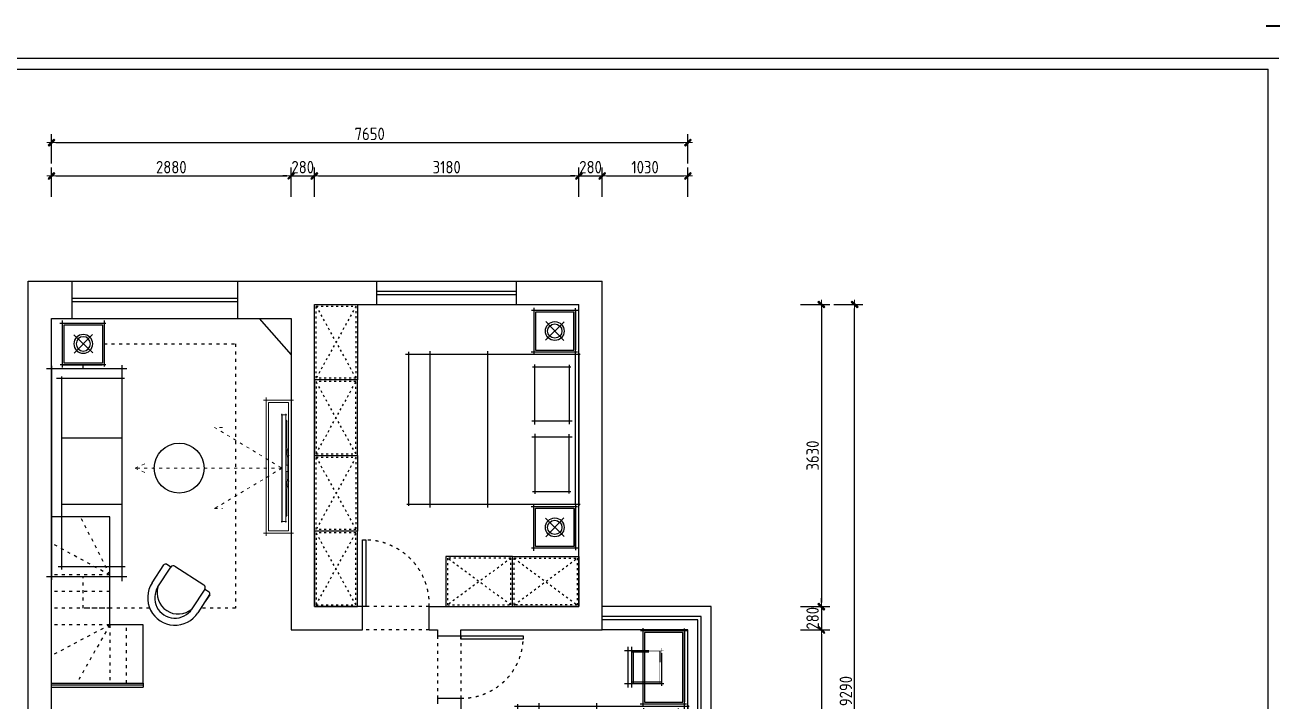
# Model space of a CAD drawing. Header units: millimetres. Extents: x -58733 to 427521, y -235734 to 553534.
# Drawn here: x 10259 to 25250, y 376352 to 384476 of the extents above; entities that cross this region are included whole.
import ezdxf

# ---------------------------------------------------------------- set-up
doc = ezdxf.new("R2010")
doc.units = ezdxf.units.MM
doc.linetypes.add('ACAD_ISO03W100', pattern=[30, 12, -18])
for name, color, linetype in [('00-墙体', 7, 'Continuous'), ('01.墙体', 7, 'Continuous'), ('02-活动家具', 1, 'Continuous'), ('图框', 251, 'Continuous')]:
    doc.layers.add(name, color=color, linetype=linetype)
doc.layers.add('墙体', color=7, linetype='Continuous', lineweight=30)
doc.styles.add('CCD_DIM', font='ARCHS.SHX')
doc.dimstyles.new('海龍1：50', dxfattribs={"dimscale": 50, "dimtxt": 3, "dimasz": 1, "dimexe": 2, "dimexo": 2, "dimgap": 0.6, "dimtad": 1, "dimdec": 0, "dimrnd": 5, "dimdsep": 46, "dimtxsty": 'CCD_DIM', "dimblk": 'WS-cj', "dimcen": 1, "dimclrd": 242, "dimclre": 242, "dimclrt": 2, "dimadec": 0, "dimazin": 2, "dimtfac": 1, "dimtdec": 0, "dimtix": 1, "dimtmove": 2, "dimatfit": 3, "dimldrblk": 'CCD_Leader_Arrow', "dimfxl": 5, "dimfxlon": 1, "dimtolj": 1, "dimarcsym": 0})

# ---------------------------------------------------------------- blocks, each defined once
blk = doc.blocks.new('WS-cj')
blk.add_hatch(color=1).paths.add_polyline_path([(0.59, 0.82), (-0.82, -0.59), (-0.59, -0.82), (0.82, 0.59)])
at = {"color": 1, "linetype": 'ByBlock', "lineweight": 0}
for p, q in [((-1.1, 0), (0, 0)), ((0, 0), (1.1, 0))]:
    blk.add_line(p, q, dxfattribs=at)
at = {"color": 1}
blk.add_lwpolyline([(0.59, 0.82), (-0.82, -0.59), (-0.59, -0.82), (0.82, 0.59)], close=True, dxfattribs=at)
blk = doc.blocks.new('*D356')
at = {"color": 242, "lineweight": -2}
for p, q in [((10578, 382412), (10578, 382762)), ((13458, 382412), (13458, 382762)), ((10628, 382662), (13408, 382662))]:
    blk.add_line(p, q, dxfattribs=at)
at = {"layer": 'Defpoints', "color": 0}
for p in [(13458, 382662), (10578, 382262), (13458, 382262)]:
    blk.add_point(p, dxfattribs=at)
at = {"color": 242, "lineweight": -2, "xscale": 50, "yscale": 50, "zscale": 50, "rotation": 180}
blk.add_blockref('WS-cj', (10578, 382662), dxfattribs=at)
at = {"color": 242, "lineweight": -2, "xscale": 50, "yscale": 50, "zscale": 50}
blk.add_blockref('WS-cj', (13458, 382662), dxfattribs=at)
at = {"color": 2, "insert": (12018, 382767), "char_height": 150, "attachment_point": 5, "style": 'CCD_DIM'}
blk.add_mtext('\\A1;2880', dxfattribs=at)
blk = doc.blocks.new('CCD_Leader_Arrow')
at = {"color": 1, "linetype": 'ByBlock'}
blk.add_line((0, 0), (-1, 0), dxfattribs=at)
for points in [[(-0.86, 0.67), (-0.6, 0.85), (-0.24, 0), (0, 0)], [(-0.86, -0.67), (-0.6, -0.85), (-0.24, 0), (0, 0)]]:
    blk.add_solid(points, dxfattribs=at)
blk = doc.blocks.new('*D357')
at = {"color": 242, "lineweight": -2}
for p, q in [((13458, 382412), (13458, 382762)), ((13738, 382412), (13738, 382762)), ((13408, 382662), (13358, 382662)), ((13458, 382662), (13738, 382662)), ((13788, 382662), (13838, 382662))]:
    blk.add_line(p, q, dxfattribs=at)
at = {"layer": 'Defpoints', "color": 0}
for p in [(13738, 382662), (13458, 382262), (13738, 382262)]:
    blk.add_point(p, dxfattribs=at)
at = {"color": 242, "lineweight": -2, "xscale": 50, "yscale": 50, "zscale": 50}
blk.add_blockref('WS-cj', (13458, 382662), dxfattribs=at)
at = {"color": 242, "lineweight": -2, "xscale": 50, "yscale": 50, "zscale": 50, "rotation": 180}
blk.add_blockref('WS-cj', (13738, 382662), dxfattribs=at)
at = {"color": 2, "insert": (13598, 382767), "char_height": 150, "attachment_point": 5, "style": 'CCD_DIM'}
blk.add_mtext('\\A1;280', dxfattribs=at)
blk = doc.blocks.new('*D358')
at = {"color": 242, "lineweight": -2}
for p, q in [((13738, 382412), (13738, 382762)), ((16918, 382412), (16918, 382762)), ((13788, 382662), (16868, 382662))]:
    blk.add_line(p, q, dxfattribs=at)
at = {"layer": 'Defpoints', "color": 0}
for p in [(16918, 382662), (13738, 382262), (16918, 382262)]:
    blk.add_point(p, dxfattribs=at)
at = {"color": 242, "lineweight": -2, "xscale": 50, "yscale": 50, "zscale": 50, "rotation": 180}
blk.add_blockref('WS-cj', (13738, 382662), dxfattribs=at)
at = {"color": 242, "lineweight": -2, "xscale": 50, "yscale": 50, "zscale": 50}
blk.add_blockref('WS-cj', (16918, 382662), dxfattribs=at)
at = {"color": 2, "insert": (15328, 382767), "char_height": 150, "attachment_point": 5, "style": 'CCD_DIM'}
blk.add_mtext('\\A1;3180', dxfattribs=at)
blk = doc.blocks.new('*D359')
at = {"color": 242, "lineweight": -2}
for p, q in [((16918, 382412), (16918, 382762)), ((17198, 382412), (17198, 382762)), ((16868, 382662), (16818, 382662)), ((16918, 382662), (17198, 382662)), ((17248, 382662), (17298, 382662))]:
    blk.add_line(p, q, dxfattribs=at)
at = {"layer": 'Defpoints', "color": 0}
for p in [(17198, 382662), (16918, 382262), (17198, 382262)]:
    blk.add_point(p, dxfattribs=at)
at = {"color": 242, "lineweight": -2, "xscale": 50, "yscale": 50, "zscale": 50}
blk.add_blockref('WS-cj', (16918, 382662), dxfattribs=at)
at = {"color": 242, "lineweight": -2, "xscale": 50, "yscale": 50, "zscale": 50, "rotation": 180}
blk.add_blockref('WS-cj', (17198, 382662), dxfattribs=at)
at = {"color": 2, "insert": (17058, 382767), "char_height": 150, "attachment_point": 5, "style": 'CCD_DIM'}
blk.add_mtext('\\A1;280', dxfattribs=at)
blk = doc.blocks.new('*D360')
at = {"color": 242, "lineweight": -2}
for p, q in [((17198, 382412), (17198, 382762)), ((18228, 382412), (18228, 382762)), ((17248, 382662), (18178, 382662))]:
    blk.add_line(p, q, dxfattribs=at)
at = {"layer": 'Defpoints', "color": 0}
for p in [(18228, 382662), (17198, 382262), (18228, 382262)]:
    blk.add_point(p, dxfattribs=at)
at = {"color": 242, "lineweight": -2, "xscale": 50, "yscale": 50, "zscale": 50, "rotation": 180}
blk.add_blockref('WS-cj', (17198, 382662), dxfattribs=at)
at = {"color": 242, "lineweight": -2, "xscale": 50, "yscale": 50, "zscale": 50}
blk.add_blockref('WS-cj', (18228, 382662), dxfattribs=at)
at = {"color": 2, "insert": (17713, 382767), "char_height": 150, "attachment_point": 5, "style": 'CCD_DIM'}
blk.add_mtext('\\A1;1030', dxfattribs=at)
blk = doc.blocks.new('*D361')
at = {"color": 242, "lineweight": -2}
for p, q in [((10578, 382812), (10578, 383162)), ((10628, 383062), (18178, 383062)), ((18228, 382812), (18228, 383162))]:
    blk.add_line(p, q, dxfattribs=at)
at = {"layer": 'Defpoints', "color": 0}
for p in [(18228, 383062), (10578, 382262), (18228, 382262)]:
    blk.add_point(p, dxfattribs=at)
at = {"color": 242, "lineweight": -2, "xscale": 50, "yscale": 50, "zscale": 50, "rotation": 180}
blk.add_blockref('WS-cj', (10578, 383062), dxfattribs=at)
at = {"color": 242, "lineweight": -2, "xscale": 50, "yscale": 50, "zscale": 50}
blk.add_blockref('WS-cj', (18228, 383062), dxfattribs=at)
at = {"color": 2, "insert": (14403, 383167), "char_height": 150, "attachment_point": 5, "style": 'CCD_DIM'}
blk.add_mtext('\\A1;7650', dxfattribs=at)
blk = doc.blocks.new('*D374')
at = {"color": 242, "lineweight": -2}
for p, q in [((19582, 381117), (19932, 381117)), ((19832, 381067), (19832, 377537)), ((19582, 377487), (19932, 377487))]:
    blk.add_line(p, q, dxfattribs=at)
at = {"layer": 'Defpoints', "color": 0}
for p in [(19432, 381117), (19432, 377487), (19832, 377487)]:
    blk.add_point(p, dxfattribs=at)
at = {"color": 242, "lineweight": -2, "xscale": 50, "yscale": 50, "zscale": 50}
for p, rotation in [((19832, 381117), 90), ((19832, 377487), 270)]:
    blk.add_blockref('WS-cj', p, dxfattribs=dict(at, rotation=rotation))
at = {"color": 2, "insert": (19727, 379302), "char_height": 150, "attachment_point": 5, "rotation": 90, "style": 'CCD_DIM'}
blk.add_mtext('\\A1;3630', dxfattribs=at)
blk = doc.blocks.new('*D375')
at = {"color": 242, "lineweight": -2}
for p, q in [((19582, 377487), (19932, 377487)), ((19832, 377537), (19832, 377587)), ((19832, 377487), (19832, 377207)), ((19582, 377207), (19932, 377207)), ((19832, 377157), (19832, 377107))]:
    blk.add_line(p, q, dxfattribs=at)
at = {"layer": 'Defpoints', "color": 0}
for p in [(19432, 377487), (19432, 377207), (19832, 377207)]:
    blk.add_point(p, dxfattribs=at)
at = {"color": 242, "lineweight": -2, "xscale": 50, "yscale": 50, "zscale": 50}
for p, rotation in [((19832, 377487), 270), ((19832, 377207), 90)]:
    blk.add_blockref('WS-cj', p, dxfattribs=dict(at, rotation=rotation))
at = {"color": 2, "insert": (19727, 377347), "char_height": 150, "attachment_point": 5, "rotation": 90, "style": 'CCD_DIM'}
blk.add_mtext('\\A1;280', dxfattribs=at)
blk = doc.blocks.new('*D376')
at = {"color": 242, "lineweight": -2}
for p, q in [((19582, 377207), (19932, 377207)), ((19832, 377157), (19832, 373637)), ((19582, 373587), (19932, 373587))]:
    blk.add_line(p, q, dxfattribs=at)
at = {"layer": 'Defpoints', "color": 0}
for p in [(19432, 377207), (19432, 373587), (19832, 373587)]:
    blk.add_point(p, dxfattribs=at)
at = {"color": 242, "lineweight": -2, "xscale": 50, "yscale": 50, "zscale": 50}
for p, rotation in [((19832, 377207), 90), ((19832, 373587), 270)]:
    blk.add_blockref('WS-cj', p, dxfattribs=dict(at, rotation=rotation))
at = {"color": 2, "insert": (19727, 375397), "char_height": 150, "attachment_point": 5, "rotation": 90, "style": 'CCD_DIM'}
blk.add_mtext('\\A1;3620', dxfattribs=at)
blk = doc.blocks.new('*D379')
at = {"color": 242, "lineweight": -2}
for p, q in [((19982, 381117), (20332, 381117)), ((20232, 371877), (20232, 381067)), ((19982, 371827), (20332, 371827))]:
    blk.add_line(p, q, dxfattribs=at)
at = {"layer": 'Defpoints', "color": 0}
for p in [(19432, 381117), (20232, 381117), (19432, 371827)]:
    blk.add_point(p, dxfattribs=at)
at = {"color": 242, "lineweight": -2, "xscale": 50, "yscale": 50, "zscale": 50}
for p, rotation in [((20232, 381117), 90), ((20232, 371827), 270)]:
    blk.add_blockref('WS-cj', p, dxfattribs=dict(at, rotation=rotation))
at = {"color": 2, "insert": (20127, 376472), "char_height": 150, "attachment_point": 5, "rotation": 90, "style": 'CCD_DIM'}
blk.add_mtext('\\A1;9290', dxfattribs=at)
blk = doc.blocks.new('图框1比60')
at = {"layer": '图框', "color": 121}
blk.add_line((186038, 61389), (161670, 61389), dxfattribs=at)
at = {"layer": '图框', "color": 8}
for p in [(161809, 61249), (185898, 44297), (185898, 45797)]:
    blk.add_line(p, (185898, 61249), dxfattribs=at)
at = {"layer": '图框', "color": 121, "const_width": 28.3}
blk.add_lwpolyline([(185866, 61818), (186467, 61818), (186467, 61217)], dxfattribs=at)
blk = doc.blocks.new('zw$957C')
for p, q in [((560, 2102), (560, 0)), ((2360, 16), (2360, 2102)), ((553, 2045), (4, 2045)), ((31, 2080), (31, 1516)), ((31, 2045), (507, 2045)), ((531, 2045), (54, 2045)), ((531, 1513), (531, 2068)), ((545, 2086), (2381, 2086)), ((2368, 2045), (550, 2045)), ((2366, 2045), (2914, 2045)), ((2388, 1513), (2388, 2068)), ((2388, 2045), (2864, 2045)), ((2888, 2045), (2412, 2045)), ((2888, 2080), (2888, 1516)), ((0, 1545), (552, 1545)), ((2919, 1545), (2367, 1545)), ((531, 36), (2377, 36)), ((545, 36), (2381, 36))]:
    blk.add_line(p, q)
at = {"color": 251}
for p, q in [((511, 2025), (51, 2025)), ((51, 2025), (51, 1565)), ((511, 1565), (511, 2025)), ((686, 1966), (1397, 1966)), ((709, 1526), (709, 1990)), ((1364, 2003), (1364, 1520)), ((2231, 1966), (1520, 1966)), ((1553, 2003), (1553, 1520)), ((2208, 1526), (2208, 1990)), ((2408, 1565), (2408, 2025)), ((2408, 2025), (2868, 2025)), ((2868, 2025), (2868, 1565)), ((393, 1904), (167, 1687)), ((390, 1683), (170, 1907)), ((2526, 1904), (2752, 1687)), ((2529, 1683), (2748, 1907)), ((51, 1565), (511, 1565)), ((1403, 1556), (681, 1556)), ((1514, 1556), (2236, 1556)), ((2868, 1565), (2408, 1565)), ((521, 987), (2398, 987)), ((521, 292), (2398, 292))]:
    blk.add_line(p, q, dxfattribs=at)
for centre, radius in [((280, 1795), 113), ((280, 1795), 85.8), ((2639, 1795), 113), ((2639, 1795), 85.8)]:
    blk.add_circle(centre, radius, dxfattribs=at)
blk = doc.blocks.new('A$C50B2114E')
for p, q in [((2358, 1), (2358, 2102)), ((2374, 2067), (837, 2067)), ((2387, 2067), (841, 2067)), ((858, 2087), (858, 0)), ((305, 557), (854, 557)), ((328, 25), (328, 580)), ((328, 557), (804, 557)), ((828, 557), (352, 557)), ((828, 592), (828, 28)), ((3299, 557), (2367, 557)), ((2388, 589), (2388, 35)), ((3268, 23), (3268, 586)), ((858, 57), (306, 57)), ((2374, 17), (837, 17)), ((851, 57), (2369, 57)), ((2366, 57), (3294, 57)), ((2388, 57), (3244, 57)), ((3268, 57), (2412, 57))]:
    blk.add_line(p, q)
at = {"color": 251}
for p, q in [((2398, 1811), (821, 1811)), ((2398, 1115), (821, 1115)), ((348, 77), (348, 537)), ((348, 537), (808, 537)), ((808, 537), (808, 77)), ((1604, 547), (883, 547)), ((910, 577), (910, 112)), ((1565, 100), (1565, 582)), ((1616, 547), (2338, 547)), ((1655, 100), (1655, 582)), ((2310, 577), (2310, 112)), ((2408, 537), (2408, 77)), ((3248, 537), (2408, 537)), ((3248, 77), (3248, 537)), ((465, 416), (691, 199)), ((468, 196), (688, 419)), ((808, 77), (348, 77)), ((888, 136), (1599, 136)), ((2333, 136), (1621, 136)), ((2408, 77), (3248, 77))]:
    blk.add_line(p, q, dxfattribs=at)
for radius in [113, 85.8]:
    blk.add_circle((578, 307), radius, dxfattribs=at)
blk = doc.blocks.new('A$C2EBB641D')
for p, q in [((267, 733), (267, 0)), ((333, 733), (333, 0)), ((533, 667), (200, 667)), ((200, 67), (533, 67))]:
    blk.add_line(p, q)
at = {"color": 250, "linetype": 'ACAD_ISO03W100', "ltscale": 0.1}
for p, q in [((867, 27), (867, 707)), ((907, 667), (533, 667)), ((853, 640), (533, 640)), ((840, 80), (840, 653)), ((533, 93), (853, 93)), ((533, 67), (907, 67))]:
    blk.add_line(p, q, dxfattribs=at)
at = {"color": 251}
for p, q in [((533, 640), (347, 640)), ((360, 653), (360, 80)), ((347, 93), (533, 93))]:
    blk.add_line(p, q, dxfattribs=at)
blk = doc.blocks.new('zw$A384')
for p, q in [((157, 2594), (157, 0)), ((1007, 8), (1007, 2577)), ((1069, 2539), (100, 2539)), ((929, 2419), (121, 2419)), ((887, 133), (887, 2455)), ((131, 159), (949, 159)), ((1069, 39), (100, 39))]:
    blk.add_line(p, q)
at = {"color": 251}
for p, q in [((157, 1672), (887, 1672)), ((157, 876), (887, 876))]:
    blk.add_line(p, q, dxfattribs=at)
blk = doc.blocks.new('zw$1ED')
at = {"color": 1}
for p, q in [((567, 523), (3, 523)), ((32, 553), (32, 1)), ((532, 0), (532, 549)), ((532, 523), (532, 46)), ((0, 22), (555, 22))]:
    blk.add_line(p, q, dxfattribs=at)
at = {"color": 251}
for p, q in [((512, 503), (52, 503)), ((52, 503), (52, 42)), ((512, 42), (512, 503)), ((170, 163), (394, 383)), ((390, 160), (174, 386)), ((52, 42), (512, 42))]:
    blk.add_line(p, q, dxfattribs=at)
blk.add_line((532, 22), (532, 499))
for radius in [113, 85.8]:
    blk.add_circle((282, 273), radius, dxfattribs=at)
blk = doc.blocks.new('G$C05D05230')
at = {"lineweight": 15}
for p, q in [((244, 1810), (316, 1810)), ((259, 1755), (259, 1824)), ((316, 1810), (337, 1828)), ((327, 1825), (646, 1825)), ((750, 1847), (646, 1825)), ((1049, 1847), (1151, 1825)), ((1471, 1825), (1151, 1825)), ((1482, 1810), (1461, 1828)), ((1482, 1810), (1551, 1810)), ((1539, 1819), (1539, 1754)), ((1551, 1765), (244, 1765))]:
    blk.add_line(p, q, dxfattribs=at)
at = {"color": 251, "lineweight": 5, "true_color": 0x5a5a5a}
for p, q in [((316, 1810), (1482, 1810)), ((779, 1837), (668, 1816)), ((668, 1816), (861, 1816)), ((1018, 1837), (779, 1837)), ((861, 1816), (861, 1837)), ((937, 1837), (937, 1816)), ((937, 1816), (1129, 1816)), ((1129, 1816), (1018, 1837)), ((259, 1769), (1539, 1769))]:
    blk.add_line(p, q, dxfattribs=at)
at = {"lineweight": 15}
for points in [[(1710, 1875), (50, 1875)], [(80, 1905), (80, 1545)], [(720, 1842), (899, 1842), (1078, 1842)], [(1680, 1545), (1680, 1905)], [(50, 1575), (1710, 1575)]]:
    blk.add_lwpolyline(points, dxfattribs=at)
at = {"color": 8, "lineweight": 0, "true_color": 0x737373}
blk.add_lwpolyline([(110, 1605), (1650, 1605), (1650, 1845), (110, 1845)], close=True, dxfattribs=at)
at = {"color": 250, "linetype": 'ACAD_ISO03W100', "lineweight": 0, "ltscale": 3}
for points in [[(408, 1052), (408, 953), (898, 1765), (1385, 953), (1385, 1052)], [(898, 1765), (898, 0), (965, 150)], [(898, 0), (830, 150)]]:
    blk.add_lwpolyline(points, dxfattribs=at)
blk = doc.blocks.new('海龍01074094')
for p, q in [((-339, -357), (-33, -52)), ((21, -52), (66, -7)), ((291, -196), (101, -6)), ((101, -7), (172, -78)), ((-339, -410), (-384, -455)), ((-194, -681), (-384, -491))]:
    blk.add_line(p, q)
at = {"color": 251}
for p, q in [((21, -52), (229, -261)), ((-131, -619), (-339, -410))]:
    blk.add_line(p, q, dxfattribs=at)
for centre, radius, start, end in [((-6, -79), 38.1, 44.8726, 134.8726), ((84, -25), 25, 44.8726, 134.8726), ((49, -440), 342, 224.8726, 44.8726), ((-366, -473), 25, 134.8726, 224.8726), ((-312, -384), 38.1, 134.8726, 224.8726)]:
    blk.add_arc(centre, radius, start, end)
for centre, radius, start, end in [((49, -440), 254, 224.8726, 44.8726), ((-4, -387), 265, 241.1328, 28.6124)]:
    blk.add_arc(centre, radius, start, end, dxfattribs=at)

msp = doc.modelspace()

# ---------------------------------------------------------------- linework, layer by layer
for p, q in [((10298.1, 373307.3), (10298.1, 381397.3)), ((10298.1, 381397.3), (10828.1, 381397.3)), ((10828.1, 380947.3), (10828.1, 381397.3)), ((12818.1, 380947.3), (12818.1, 381397.3)), ((12818.1, 381397.3), (14488.1, 381397.3)), ((14488.1, 381117.3), (14488.1, 381397.3)), ((16168.1, 381397.3), (17198.1, 381397.3)), ((16168.1, 381117.3), (16168.1, 381397.3)), ((17198.1, 377207.3), (17198.1, 381397.3)), ((13738.1, 381117.3), (14488.1, 381117.3)), ((13738.1, 377487.3), (13738.1, 381117.3)), ((16168.1, 381117.3), (16918.1, 381117.3)), ((16918.1, 377487.3), (16918.1, 381117.3)), ((10578.1, 373307.3), (10578.1, 380947.3)), ((10578.1, 380947.3), (10828.1, 380947.3)), ((12818.1, 380947.3), (13458.1, 380947.3)), ((13073.1, 380947.3), (13458.1, 380513.5)), ((13458.1, 380947.3), (13458.1, 377207.3)), ((14318.1, 377487.3), (13738.1, 377487.3)), ((14318.1, 377207.3), (14318.1, 377487.3)), ((15118.1, 377207.3), (15118.1, 377487.3)), ((15118.1, 377487.3), (16918.1, 377487.3)), ((13458.1, 377207.3), (14318.1, 377207.3)), ((15118.1, 377207.3), (15218.1, 377207.3)), ((15218.1, 377207.3), (15218.1, 377137.3)), ((15498.1, 377137.3), (15498.1, 377207.3)), ((15498.1, 377207.3), (17198.1, 377207.3)), ((15218.1, 377137.3), (15498.1, 377137.3)), ((15218.1, 376387.3), (15218.1, 376317.3)), ((15218.1, 376387.3), (15498.1, 376387.3)), ((15498.1, 376387.3), (15498.1, 373587.3))]:
    msp.add_line(p, q)
at = {"color": 12}
for p, q in [((10828.1, 381397.3), (12818.1, 381397.3)), ((14488.1, 381397.3), (16168.1, 381397.3)), ((14488.1, 381117.3), (16168.1, 381117.3)), ((10828.1, 380947.3), (12818.1, 380947.3))]:
    msp.add_line(p, q, dxfattribs=at)
for points in [[(18508.1, 376207.3), (18508.1, 377487.3), (17198.1, 377487.3)], [(18228.1, 376207.3), (18228.1, 377207.3), (17198.1, 377207.3)]]:
    msp.add_lwpolyline(points, dxfattribs=at)
at = {"layer": '00-墙体', "color": 42}
for p, q in [((14488.1, 381277.3), (16168.1, 381277.3)), ((14488.1, 381237.3), (16168.1, 381237.3)), ((10828.1, 381192.3), (12818.1, 381192.3)), ((10828.1, 381152.3), (12818.1, 381152.3))]:
    msp.add_line(p, q, dxfattribs=at)
for points in [[(18388.1, 376207.3), (18388.1, 377367.3), (17198.1, 377367.3)], [(18348.1, 376207.3), (18348.1, 377327.3), (17198.1, 377327.3)]]:
    msp.add_lwpolyline(points, dxfattribs=at)
at = {"layer": '02-活动家具', "color": 251, "linetype": 'ACAD_ISO03W100', "ltscale": 2}
for p, q in [((13758.1, 381097.3), (14238.1, 380229.8)), ((14238.1, 381097.3), (13758.1, 380229.8)), ((13758.1, 379322.3), (14238.1, 380189.8)), ((14238.1, 379322.3), (13758.1, 380189.8)), ((13758.1, 379282.3), (14238.1, 378414.8)), ((14238.1, 379282.3), (13758.1, 378414.8)), ((13758.1, 377507.3), (14238.1, 378374.8)), ((14238.1, 377507.3), (13758.1, 378374.8)), ((16098.1, 377507.3), (15338.1, 378067.3)), ((16098.1, 378067.3), (15338.1, 377507.3)), ((16138.1, 377507.3), (16898.1, 378067.3)), ((16138.1, 378067.3), (16898.1, 377507.3))]:
    msp.add_line(p, q, dxfattribs=at)
at = {"layer": '02-活动家具'}
for p, q in [((11278.1, 378567.3), (10578.1, 378567.3)), ((11278.1, 377267.3), (11278.1, 378567.3)), ((11678.1, 377267.3), (11278.1, 377267.3)), ((11678.1, 376567.3), (11678.1, 377267.3)), ((10578.1, 376567.3), (11678.1, 376567.3)), ((10578.1, 376517.3), (11678.1, 376517.3)), ((11678.1, 376567.3), (11678.1, 376517.3))]:
    msp.add_line(p, q, dxfattribs=at)
at = {"layer": '02-活动家具', "color": 8, "linetype": 'ACAD_ISO03W100', "ltscale": 3}
for p, q in [((11278.1, 377867.3), (10928.1, 378567.3)), ((11278.1, 377867.3), (10578.1, 378248.6)), ((11278.1, 377867.3), (10578.1, 377867.3)), ((11278.1, 377667.3), (10578.1, 377667.3)), ((15118.1, 377487.3), (14318.1, 377487.3)), ((11278.1, 377467.3), (10578.1, 377467.3)), ((11278.1, 377267.3), (10578.1, 377267.3)), ((11278.1, 377267.3), (10578.1, 376898.3)), ((11278.1, 377267.3), (10882, 376567.3)), ((11278.1, 377267.3), (11278.1, 376567.3)), ((11478.1, 376567.3), (11478.1, 377267.3)), ((15118.1, 377207.3), (14318.1, 377207.3)), ((15218.1, 377137.3), (15218.1, 376387.3)), ((15498.1, 377137.3), (15498.1, 376387.3))]:
    msp.add_line(p, q, dxfattribs=at)
at = {"layer": '02-活动家具', "color": 251}
msp.add_line((11678.1, 376542.3), (10578.1, 376542.3), dxfattribs=at)
at = {"layer": '02-活动家具'}
for points in [[(14258.1, 380209.8), (13738.1, 380209.8), (13738.1, 381117.3), (14258.1, 381117.3)], [(14258.1, 380209.8), (13738.1, 380209.8), (13738.1, 379302.3), (14258.1, 379302.3)], [(14258.1, 378394.8), (13738.1, 378394.8), (13738.1, 379302.3), (14258.1, 379302.3)], [(14258.1, 378394.8), (13738.1, 378394.8), (13738.1, 377487.3), (14258.1, 377487.3)], [(14318.1, 377487.3), (14318.1, 378287.3), (14358.1, 378287.3), (14358.1, 377487.3)], [(15318.1, 378087.3), (15318.1, 377487.3), (16118.1, 377487.3), (16118.1, 378087.3)], [(16918.1, 378087.3), (16918.1, 377487.3), (16118.1, 377487.3), (16118.1, 378087.3)], [(15498.1, 377137.3), (16248.1, 377137.3), (16248.1, 377097.3), (15498.1, 377097.3)]]:
    msp.add_lwpolyline(points, close=True, dxfattribs=at)
at = {"layer": '02-活动家具', "color": 251, "linetype": 'ACAD_ISO03W100', "ltscale": 2}
for points in [[(14238.1, 380229.8), (13758.1, 380229.8), (13758.1, 381097.3), (14238.1, 381097.3)], [(14238.1, 380189.8), (13758.1, 380189.8), (13758.1, 379322.3), (14238.1, 379322.3)], [(14238.1, 378414.8), (13758.1, 378414.8), (13758.1, 379282.3), (14238.1, 379282.3)], [(14238.1, 378374.8), (13758.1, 378374.8), (13758.1, 377507.3), (14238.1, 377507.3)], [(15338.1, 378067.3), (15338.1, 377507.3), (16098.1, 377507.3), (16098.1, 378067.3)], [(16898.1, 378067.3), (16898.1, 377507.3), (16138.1, 377507.3), (16138.1, 378067.3)]]:
    msp.add_lwpolyline(points, close=True, dxfattribs=at)
at = {"layer": '02-活动家具', "color": 8, "linetype": 'ACAD_ISO03W100', "ltscale": 3}
for points in [[(11210.6, 380643.5), (12789.5, 380643.5), (12789.5, 377469.1), (12375.8, 377469.1)], [(10960, 380347.3), (10960, 380393.5)], [(11757.5, 377469.1), (10960, 377469.1), (10960, 377847.3)]]:
    msp.add_lwpolyline(points, dxfattribs=at)
at = {"layer": '02-活动家具'}
msp.add_circle((12112.8, 379151.3), 300, dxfattribs=at)
at = {"layer": '02-活动家具', "color": 8, "linetype": 'ACAD_ISO03W100', "ltscale": 3}
for centre, radius, start, end in [((14348.1, 377516.8), 770.6, 357.80597, 89.25642), ((15514.4, 377121.3), 734.1, 268.73095, 358.13034)]:
    msp.add_arc(centre, radius, start, end, dxfattribs=at)

# ---------------------------------------------------------------- block references
at = {"layer": '01.墙体', "color": 4, "xscale": -1, "rotation": 89.99999999999994}
msp.add_blockref('zw$1ED', (11233, 380925.6), dxfattribs=at)
at = {"layer": '02-活动家具'}
for name, p, rotation in [('zw$957C', (14832.6, 381077.7), 270), ('zw$A384', (11585.2, 380386.2), 180), ('G$C05D05230', (11583.2, 380048.8), 269.9964340968035), ('A$C50B2114E', (18245, 373929), 90)]:
    msp.add_blockref(name, p, dxfattribs=dict(at, rotation=rotation))
for name, p, xscale, yscale, zscale, rotation in [('海龍01074094', (12465.4, 377726.6), 0.9599999999998331, 0.9599999999998331, 0.9599999999998331, 282.1160210505735), ('A$C2EBB641D', (17332.1, 377005.5), -0.6666666666669698, 0.6666666666669698, 0.6666666666666666, 179.9999999999999)]:
    msp.add_blockref(name, p, dxfattribs=dict(at, xscale=xscale, yscale=yscale, zscale=zscale, rotation=rotation))
at = {"layer": '墙体', "color": 0, "xscale": 0.9120113186390109, "yscale": 0.9120113186390109, "zscale": 0.9120113186390109}
msp.add_blockref('图框1比60', (-144336.5, 328084.3), dxfattribs=at)

# ---------------------------------------------------------------- dimensions: what is measured, and where the dimension line sits
for base, p1, p2, picture, middle in [((18228.1, 383062.3), (10578.1, 382262.3), (18228.1, 382262.3), '*D361', (14403.1, 383167.3)), ((13458.1, 382662.3), (10578.1, 382262.3), (13458.1, 382262.3), '*D356', (12018.1, 382767.3)), ((13738.1, 382662.3), (13458.1, 382262.3), (13738.1, 382262.3), '*D357', (13598.1, 382767.3)), ((16918.1, 382662.3), (13738.1, 382262.3), (16918.1, 382262.3), '*D358', (15328.1, 382767.3)), ((17198.1, 382662.3), (16918.1, 382262.3), (17198.1, 382262.3), '*D359', (17058.1, 382767.3)), ((18228.1, 382662.3), (17198.1, 382262.3), (18228.1, 382262.3), '*D360', (17713.1, 382767.3))]:
    dim = msp.add_linear_dim(base=base, p1=p1, p2=p2, dimstyle='海龍1：50')
    dim.commit()
    dim.dimension.update_dxf_attribs({"geometry": picture, "text_midpoint": middle})
for base, p1, p2, picture, middle in [((19832.1, 377487.3), (19432.1, 381117.3), (19432.1, 377487.3), '*D374', (19727.1, 379302.3)), ((20232.1, 381117.3), (19432.1, 371827.3), (19432.1, 381117.3), '*D379', (20127.1, 376472.3)), ((19832.1, 377207.3), (19432.1, 377487.3), (19432.1, 377207.3), '*D375', (19727.1, 377347.3)), ((19832.1, 373587.3), (19432.1, 377207.3), (19432.1, 373587.3), '*D376', (19727.1, 375397.3))]:
    dim = msp.add_linear_dim(base=base, p1=p1, p2=p2, angle=90, dimstyle='海龍1：50')
    dim.commit()
    dim.dimension.update_dxf_attribs({"geometry": picture, "text_midpoint": middle})

doc.saveas('drawing.dxf')
